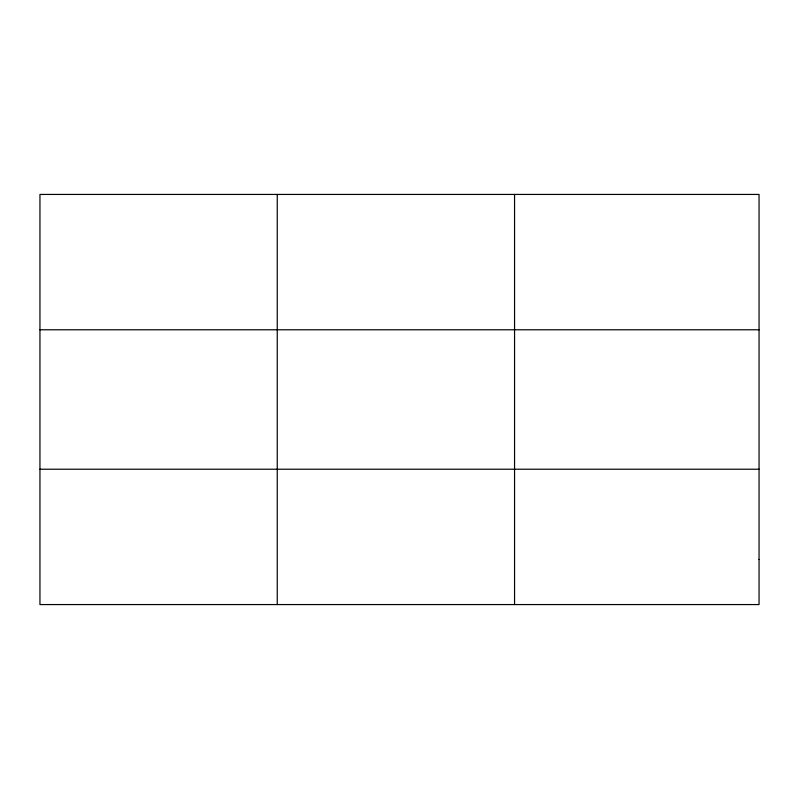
<?xml version="1.0" encoding="UTF-8"?>
<svg xmlns="http://www.w3.org/2000/svg" width="799" height="799" viewBox="0 0 799 799"><rect width="100%" height="100%" fill="white"/><g stroke="black" fill="none" stroke-linecap="round" stroke-linejoin="round"><path stroke-width="1.2" d="M277.253 194.437L277.253 604.563M514.556 194.437L514.556 604.563M39.95 329.777L759.05 329.777M39.95 469.223L759.05 469.223M759.05 559.45L759.05 604.563L39.95 604.563L39.95 194.437L759.05 194.437L759.05 559.45"/></g></svg>
